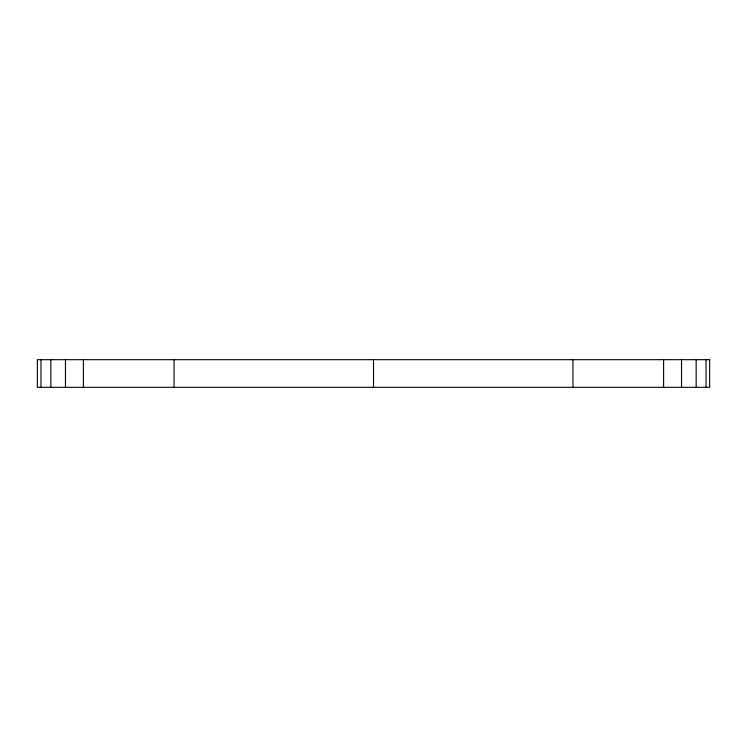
<?xml version="1.0" encoding="UTF-8"?>
<svg xmlns="http://www.w3.org/2000/svg" width="747" height="747" viewBox="0 0 747 747"><rect width="100%" height="100%" fill="white"/><g stroke="black" fill="none" stroke-linecap="round" stroke-linejoin="round"><path stroke-width="1.12" d="M706.027 359.68L706.027 387.32M696.157 359.68L696.157 387.32M681.525 359.68L681.525 387.32M663.597 359.68L663.597 387.32M572.949 359.68L572.949 387.32M373.5 359.68L373.5 387.32M174.051 359.68L174.051 387.32M83.403 359.68L83.403 387.32M65.475 359.68L65.475 387.32M50.843 359.68L50.843 387.32M40.973 359.68L40.973 387.32M709.65 359.68L37.35 359.68L37.35 387.32L709.65 387.32L709.65 359.68"/></g></svg>
